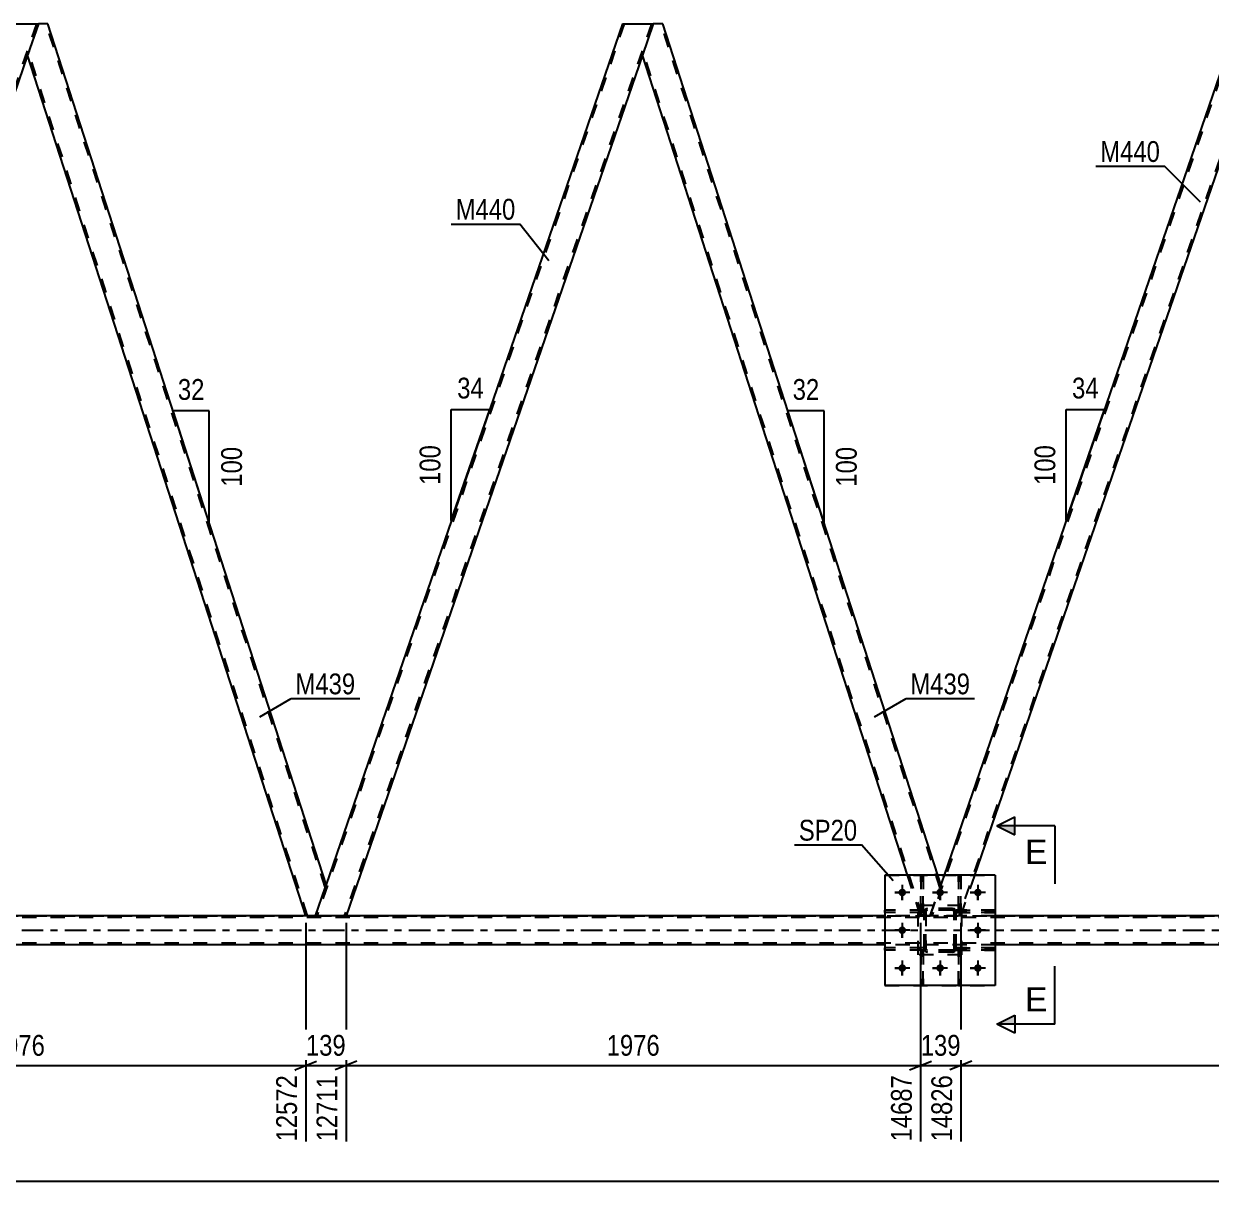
# Model space of a CAD drawing. Header units: millimetres. Extents: x 0 to 841, y 0 to 594.
# Drawn here: x 485 to 648.4, y 281.9 to 441.2 of the extents above; entities that cross this region are included whole.
import ezdxf

# ---------------------------------------------------------------- set-up
doc = ezdxf.new("R2010")
doc.units = ezdxf.units.MM
doc.linetypes.add('DXK_LINE_DOT2', pattern=[3.9198, 1.9599, -1.9599])
doc.linetypes.add('DXK_LINE_DOT3', pattern=[5.9187, 2.979, -0.9799, 0.9799, -0.9799])
doc.styles.add('Arial', font='ARIAL.TTF', dxfattribs={"height": 0.2})
doc.styles.add('Arial Narrow', font='ARIALN.TTF', dxfattribs={"height": 0.2})

# ---------------------------------------------------------------- blocks, each defined once
blk = doc.blocks.new('Part-122573297-3754 - 3751')
at = {"color": 7, "linetype": 'DXK_LINE_DOT2'}
for p, q in [((614.12, 319.82), (608.12, 319.82)), ((608.12, 313.02), (608.12, 319.82)), ((614.12, 313.02), (614.12, 319.82)), ((614.12, 313.02), (608.12, 313.02))]:
    blk.add_line(p, q, dxfattribs=at)
blk = doc.blocks.new('Part-122573297-3836 - 3751')
at = {"color": 7, "linetype": 'DXK_LINE_DOT2'}
for p, q in [((603.52, 324.02), (618.72, 324.02)), ((603.52, 324.02), (603.52, 308.82)), ((618.72, 324.02), (618.72, 308.82)), ((603.52, 308.82), (618.72, 308.82))]:
    blk.add_line(p, q, dxfattribs=at)
blk = doc.blocks.new('Part-122573297-3855 - 3751')
at = {"color": 7, "linetype": 'DXK_LINE_DOT2'}
for p, q in [((613.67, 319.17), (613.67, 324.02)), ((613.67, 324.02), (613.99, 324.02)), ((613.99, 324.02), (613.99, 319.17)), ((613.67, 319.77), (613.99, 319.77)), ((613.99, 319.17), (613.67, 319.17))]:
    blk.add_line(p, q, dxfattribs=at)
blk = doc.blocks.new('Part-122573297-3908 - 3751')
at = {"color": 7, "linetype": 'DXK_LINE_DOT2'}
for p, q in [((757.22, 318.18), (94.1, 318.18)), ((180.48, 318.42), (757.22, 318.42)), ((529.37, 318.42), (523.82, 318.42)), ((618.72, 318.42), (603.52, 318.42)), ((757.22, 314.66), (94.1, 314.66)), ((618.72, 314.42), (603.52, 314.42))]:
    blk.add_line(p, q, dxfattribs=at)
at = {"color": 2, "linetype": 'Continuous'}
for p, q in [((523.82, 318.42), (444.76, 318.42)), ((603.52, 318.42), (529.37, 318.42)), ((693.03, 318.42), (618.72, 318.42)), ((603.52, 314.42), (364.89, 314.42)), ((757.22, 314.42), (618.72, 314.42))]:
    blk.add_line(p, q, dxfattribs=at)
at = {"color": 7, "linetype": 'DXK_LINE_DOT3'}
blk.add_line((94.1, 316.42), (757.22, 316.42), dxfattribs=at)
blk = doc.blocks.new('Part-122573297-3782 - 3751')
at = {"color": 7, "linetype": 'DXK_LINE_DOT2'}
for p, q in [((613.67, 308.82), (613.67, 313.65)), ((613.67, 313.65), (613.99, 313.65)), ((613.67, 313.05), (613.99, 313.05)), ((613.99, 313.65), (613.99, 308.82)), ((613.99, 308.82), (613.67, 308.82))]:
    blk.add_line(p, q, dxfattribs=at)
blk = doc.blocks.new('Part-122573297-3795 - 3751')
at = {"color": 2, "linetype": 'Continuous'}
for p, q in [((571.64, 441.2), (570.15, 436.88)), ((572.96, 441.2), (571.64, 441.2)), ((610.82, 324.02), (572.96, 441.2)), ((606.62, 324.02), (570.15, 436.88))]:
    blk.add_line(p, q, dxfattribs=at)
at = {"color": 7, "linetype": 'DXK_LINE_DOT2'}
for p, q in [((611.1, 322.36), (572.71, 441.2)), ((608.68, 318.42), (570.28, 437.26)), ((608.43, 318.42), (606.62, 324.02)), ((611.23, 322.74), (610.82, 324.02)), ((609.75, 318.42), (611.23, 322.74)), ((608.43, 318.42), (609.75, 318.42))]:
    blk.add_line(p, q, dxfattribs=at)
blk = doc.blocks.new('Part-122573297-3869 - 3751')
at = {"color": 7, "linetype": 'DXK_LINE_DOT2'}
for p, q in [((613.67, 324.02), (613.67, 319.17)), ((613.99, 324.02), (613.67, 324.02)), ((613.99, 319.17), (613.99, 324.02)), ((613.67, 319.77), (613.99, 319.77)), ((613.67, 319.17), (613.99, 319.17))]:
    blk.add_line(p, q, dxfattribs=at)
blk = doc.blocks.new('Part-122573297-3799 - 3751')
at = {"color": 7, "linetype": 'DXK_LINE_DOT2'}
for p, q in [((608.92, 319.18), (603.52, 319.18)), ((603.52, 318.86), (603.52, 319.18)), ((608.92, 318.86), (603.52, 318.86)), ((608.32, 318.86), (608.32, 319.18)), ((608.92, 319.18), (608.92, 318.86))]:
    blk.add_line(p, q, dxfattribs=at)
blk = doc.blocks.new('Part-122573297-3800 - 3751')
at = {"color": 7, "linetype": 'DXK_LINE_DOT2'}
for p, q in [((608.92, 313.98), (603.52, 313.98)), ((603.52, 313.66), (603.52, 313.98)), ((608.32, 313.66), (608.32, 313.98)), ((608.92, 313.98), (608.92, 313.66)), ((608.92, 313.66), (603.52, 313.66))]:
    blk.add_line(p, q, dxfattribs=at)
blk = doc.blocks.new('Part-122573297-3858 - 3751')
at = {"color": 7, "linetype": 'DXK_LINE_DOT2'}
for p, q in [((608.47, 319.17), (608.47, 324.02)), ((608.47, 324.02), (608.79, 324.02)), ((608.79, 324.02), (608.79, 319.17)), ((608.47, 319.77), (608.79, 319.77)), ((608.79, 319.17), (608.47, 319.17))]:
    blk.add_line(p, q, dxfattribs=at)
blk = doc.blocks.new('Part-122573297-3873 - 3751')
at = {"color": 7, "linetype": 'DXK_LINE_DOT2'}
for p, q in [((608.92, 318.94), (608.95, 319.12)), ((608.95, 319.12), (608.92, 318.94)), ((608.92, 313.9), (608.92, 318.94)), ((608.92, 318.94), (608.92, 318.94)), ((608.92, 313.9), (608.92, 318.94)), ((609.16, 318.94), (609.18, 319.03)), ((609.18, 319.03), (609.16, 318.94)), ((609.16, 313.9), (609.16, 318.94)), ((609.16, 318.94), (609.16, 318.94)), ((609.16, 318.94), (609.16, 313.9)), ((609.18, 319.03), (609.23, 319.11)), ((609.23, 319.11), (609.18, 319.03)), ((609.21, 319.38), (609.4, 319.42)), ((609.4, 319.42), (609.21, 319.38)), ((609.23, 319.11), (609.3, 319.16)), ((609.3, 319.16), (609.23, 319.11)), ((609.4, 319.18), (609.3, 319.16)), ((612.84, 319.42), (609.4, 319.42)), ((612.84, 319.18), (609.4, 319.18)), ((612.84, 319.42), (613.02, 319.38)), ((613.02, 319.38), (612.84, 319.42)), ((612.93, 319.16), (612.84, 319.18)), ((612.93, 319.16), (613.01, 319.11)), ((613.01, 319.11), (613.06, 319.03)), ((613.06, 319.03), (613.01, 319.11)), ((613.06, 319.03), (613.08, 318.94)), ((613.08, 318.94), (613.06, 319.03)), ((613.08, 313.9), (613.08, 318.94)), ((613.08, 318.94), (613.08, 318.94)), ((613.08, 313.9), (613.08, 318.94)), ((613.28, 319.12), (613.32, 318.94)), ((613.32, 318.94), (613.28, 319.12)), ((613.32, 313.9), (613.32, 318.94)), ((613.32, 318.94), (613.32, 318.94)), ((613.32, 313.9), (613.32, 318.94)), ((608.92, 313.9), (608.92, 313.9)), ((608.95, 313.71), (608.92, 313.9)), ((608.92, 313.9), (608.95, 313.71)), ((609.16, 313.9), (609.16, 313.9)), ((609.18, 313.81), (609.16, 313.9)), ((609.16, 313.9), (609.18, 313.81)), ((609.23, 313.73), (609.18, 313.81)), ((609.18, 313.81), (609.23, 313.73)), ((613.06, 313.81), (613.01, 313.73)), ((613.01, 313.73), (613.06, 313.81)), ((613.08, 313.9), (613.06, 313.81)), ((613.06, 313.81), (613.08, 313.9)), ((613.08, 313.9), (613.08, 313.9)), ((613.32, 313.9), (613.28, 313.71)), ((613.28, 313.71), (613.32, 313.9)), ((613.32, 313.9), (613.32, 313.9)), ((609.4, 313.42), (609.21, 313.45)), ((609.21, 313.45), (609.4, 313.42)), ((609.31, 313.68), (609.23, 313.73)), ((609.4, 313.66), (609.31, 313.68)), ((612.84, 313.66), (609.4, 313.66)), ((612.84, 313.42), (609.4, 313.42)), ((612.93, 313.68), (612.84, 313.66)), ((613.02, 313.45), (612.84, 313.42)), ((612.84, 313.42), (613.02, 313.45)), ((613.01, 313.73), (612.93, 313.68)), ((612.93, 313.68), (613.01, 313.73))]:
    blk.add_line(p, q, dxfattribs=at)
at = {"color": 7, "linetype": 'DXK_LINE_DOT3'}
blk.add_line((611.12, 316.42), (611.12, 316.42), dxfattribs=at)
at = {"color": 7, "linetype": 'DXK_LINE_DOT2'}
for centre, start, end in [((609.4, 318.94), 112.5057, 157.5057), ((609.4, 318.94), 112.5057, 157.5057), ((612.84, 318.94), 22.5057, 67.5057), ((612.84, 318.94), 22.5057, 67.5057), ((609.4, 313.9), 202.5057, 247.5057), ((609.4, 313.9), 202.5057, 247.5057), ((612.84, 313.9), 292.5057, 337.5057), ((612.84, 313.9), 292.5057, 337.5057)]:
    blk.add_arc(centre, 0.48, start, end, dxfattribs=at)
blk = doc.blocks.new('Part-122573297-3805 - 3751')
at = {"color": 7, "linetype": 'DXK_LINE_DOT2'}
for p, q in [((608.47, 308.82), (608.47, 313.65)), ((608.47, 313.65), (608.79, 313.65)), ((608.47, 313.05), (608.79, 313.05)), ((608.79, 313.65), (608.79, 308.82)), ((608.79, 308.82), (608.47, 308.82))]:
    blk.add_line(p, q, dxfattribs=at)
blk = doc.blocks.new('Part-122573297-3940 - 3751')
at = {"color": 7, "linetype": 'DXK_LINE_DOT2'}
for p, q in [((608.92, 318.94), (608.95, 319.12)), ((608.95, 319.12), (608.92, 318.94)), ((608.92, 313.9), (608.92, 318.94)), ((608.92, 318.94), (608.92, 318.94)), ((608.92, 313.9), (608.92, 318.94)), ((609.16, 318.94), (609.18, 319.03)), ((609.18, 319.03), (609.16, 318.94)), ((609.16, 313.9), (609.16, 318.94)), ((609.16, 318.94), (609.16, 318.94)), ((609.16, 318.94), (609.16, 313.9)), ((609.18, 319.03), (609.23, 319.11)), ((609.23, 319.11), (609.18, 319.03)), ((609.21, 319.38), (609.4, 319.42)), ((609.4, 319.42), (609.21, 319.38)), ((609.3, 319.16), (609.23, 319.11)), ((609.4, 319.18), (609.3, 319.16)), ((612.84, 319.42), (609.4, 319.42)), ((612.84, 319.18), (609.4, 319.18)), ((612.84, 319.42), (613.02, 319.38)), ((613.02, 319.38), (612.84, 319.42)), ((612.93, 319.16), (612.84, 319.18)), ((612.93, 319.16), (613.01, 319.11)), ((613.01, 319.11), (613.06, 319.03)), ((613.06, 319.03), (613.01, 319.11)), ((613.06, 319.03), (613.08, 318.94)), ((613.08, 318.94), (613.06, 319.03)), ((613.08, 313.9), (613.08, 318.94)), ((613.08, 318.94), (613.08, 318.94)), ((613.08, 313.9), (613.08, 318.94)), ((613.28, 319.12), (613.32, 318.94)), ((613.32, 318.94), (613.28, 319.12)), ((613.32, 313.9), (613.32, 318.94)), ((613.32, 318.94), (613.32, 318.94)), ((613.32, 313.9), (613.32, 318.94)), ((608.92, 313.9), (608.92, 313.9)), ((608.95, 313.71), (608.92, 313.9)), ((608.92, 313.9), (608.95, 313.71)), ((609.16, 313.9), (609.16, 313.9)), ((609.18, 313.81), (609.16, 313.9)), ((609.16, 313.9), (609.18, 313.81)), ((609.23, 313.73), (609.18, 313.81)), ((609.18, 313.81), (609.23, 313.73)), ((613.06, 313.81), (613.01, 313.73)), ((613.01, 313.73), (613.06, 313.81)), ((613.08, 313.9), (613.06, 313.81)), ((613.06, 313.81), (613.08, 313.9)), ((613.08, 313.9), (613.08, 313.9)), ((613.32, 313.9), (613.28, 313.71)), ((613.28, 313.71), (613.32, 313.9)), ((613.32, 313.9), (613.32, 313.9)), ((609.4, 313.42), (609.21, 313.45)), ((609.21, 313.45), (609.4, 313.42)), ((609.31, 313.68), (609.23, 313.73)), ((609.4, 313.66), (609.31, 313.68)), ((612.84, 313.66), (609.4, 313.66)), ((612.84, 313.42), (609.4, 313.42)), ((612.93, 313.68), (612.84, 313.66)), ((613.02, 313.45), (612.84, 313.42)), ((612.84, 313.42), (613.02, 313.45)), ((613.01, 313.73), (612.93, 313.68))]:
    blk.add_line(p, q, dxfattribs=at)
at = {"color": 7, "linetype": 'DXK_LINE_DOT3'}
blk.add_line((611.12, 316.42), (611.12, 316.42), dxfattribs=at)
at = {"color": 7, "linetype": 'DXK_LINE_DOT2'}
for centre, start, end in [((609.4, 318.94), 112.5057, 157.5057), ((609.4, 318.94), 112.5057, 157.5057), ((612.84, 318.94), 22.5057, 67.5057), ((612.84, 318.94), 22.5057, 67.5057), ((609.4, 313.9), 202.5057, 247.5057), ((609.4, 313.9), 202.5057, 247.5057), ((612.84, 313.9), 292.5057, 337.5057), ((612.84, 313.9), 292.5057, 337.5057)]:
    blk.add_arc(centre, 0.48, start, end, dxfattribs=at)
blk = doc.blocks.new('Part-122573297-3946 - 3751')
at = {"color": 7, "linetype": 'DXK_LINE_DOT2'}
for p, q in [((613.99, 313.65), (613.67, 313.65)), ((613.67, 313.65), (613.67, 308.82)), ((613.67, 313.05), (613.99, 313.05)), ((613.99, 308.82), (613.99, 313.65)), ((613.67, 308.82), (613.99, 308.82))]:
    blk.add_line(p, q, dxfattribs=at)
blk = doc.blocks.new('Part-122573297-3866 - 3751')
at = {"color": 7, "linetype": 'DXK_LINE_DOT2'}
for p, q in [((608.47, 324.02), (608.47, 319.17)), ((608.79, 324.02), (608.47, 324.02)), ((608.79, 319.17), (608.79, 324.02)), ((608.47, 319.77), (608.79, 319.77)), ((608.47, 319.17), (608.79, 319.17))]:
    blk.add_line(p, q, dxfattribs=at)
blk = doc.blocks.new('Part-122573297-3893 - 3751')
at = {"color": 7, "linetype": 'DXK_LINE_DOT2'}
for p, q in [((608.79, 313.65), (608.47, 313.65)), ((608.47, 313.65), (608.47, 308.82)), ((608.47, 313.05), (608.79, 313.05)), ((608.79, 308.82), (608.79, 313.65)), ((608.47, 308.82), (608.79, 308.82))]:
    blk.add_line(p, q, dxfattribs=at)
blk = doc.blocks.new('Part-122573297-3898 - 3751')
at = {"color": 7, "linetype": 'DXK_LINE_DOT2'}
for p, q in [((652.27, 441.2), (610, 318.42)), ((655.99, 441.2), (613.72, 318.42)), ((656.25, 441.2), (654.76, 436.88)), ((611.68, 324.02), (609.75, 318.42)), ((613.98, 318.42), (615.91, 324.02)), ((613.98, 318.42), (609.75, 318.42))]:
    blk.add_line(p, q, dxfattribs=at)
at = {"color": 2, "linetype": 'Continuous'}
for p, q in [((652.02, 441.2), (611.68, 324.02)), ((652.02, 441.2), (655.74, 441.2)), ((655.74, 441.2), (656.25, 441.2)), ((615.91, 324.02), (654.76, 436.88))]:
    blk.add_line(p, q, dxfattribs=at)
blk = doc.blocks.new('Bolt-122573297-3914 - 3751')
at = {"color": 1, "linetype": 'Continuous'}
for p, q in [((605.92, 322.66), (605.92, 321.96)), ((611.12, 322.66), (611.12, 321.96)), ((616.32, 322.66), (616.32, 321.97)), ((604.88, 321.62), (605.57, 321.62)), ((605.92, 320.58), (605.92, 321.27)), ((606.96, 321.62), (606.26, 321.62)), ((610.08, 321.62), (610.77, 321.62)), ((611.12, 320.58), (611.12, 321.27)), ((612.16, 321.62), (611.46, 321.62)), ((615.28, 321.62), (615.97, 321.62)), ((616.32, 320.58), (616.32, 321.27)), ((617.36, 321.62), (616.66, 321.62)), ((605.92, 317.46), (605.92, 316.76)), ((616.32, 317.46), (616.32, 316.77)), ((604.88, 316.42), (605.57, 316.42)), ((605.92, 315.38), (605.92, 316.07)), ((606.96, 316.42), (606.26, 316.42)), ((615.28, 316.42), (615.97, 316.42)), ((616.32, 315.38), (616.32, 316.07)), ((617.36, 316.42), (616.66, 316.42)), ((605.92, 312.26), (605.92, 311.56)), ((611.12, 312.26), (611.12, 311.56)), ((616.32, 312.26), (616.32, 311.57)), ((604.88, 311.22), (605.57, 311.22)), ((605.92, 310.18), (605.92, 310.87)), ((606.96, 311.22), (606.26, 311.22)), ((610.08, 311.22), (610.77, 311.22)), ((611.12, 310.18), (611.12, 310.87)), ((612.16, 311.22), (611.46, 311.22)), ((615.28, 311.22), (615.97, 311.22)), ((616.32, 310.18), (616.32, 310.87)), ((617.36, 311.22), (616.66, 311.22))]:
    blk.add_line(p, q, dxfattribs=at)
blk = doc.blocks.new('Bolt-122573297-3915 - 3751')
at = {"linetype": 'Continuous'}
for points in [[(606.44, 321.62, -1), (605.4, 321.62, -1)], [(611.64, 321.62, -1), (610.6, 321.62, -1)], [(616.84, 321.62, -1), (615.8, 321.62, -1)], [(606.44, 316.42, -1), (605.4, 316.42, -1)], [(616.84, 316.42, -1), (615.8, 316.42, -1)], [(606.44, 311.22, -1), (605.4, 311.22, -1)], [(611.64, 311.22, -1), (610.6, 311.22, -1)], [(616.84, 311.22, -1), (615.8, 311.22, -1)]]:
    blk.add_hatch(color=1, dxfattribs=at).paths.add_polyline_path(points)
at = {"color": 1, "linetype": 'Continuous'}
for p, q in [((605.92, 322.66), (605.92, 320.58)), ((611.12, 322.66), (611.12, 320.58)), ((616.32, 322.66), (616.32, 320.58)), ((606.96, 321.62), (604.88, 321.62)), ((612.16, 321.62), (610.08, 321.62)), ((617.36, 321.62), (615.28, 321.62)), ((605.92, 317.46), (605.92, 315.38)), ((616.32, 317.46), (616.32, 315.38)), ((606.96, 316.42), (604.88, 316.42)), ((617.36, 316.42), (615.28, 316.42)), ((605.92, 312.26), (605.92, 310.18)), ((611.12, 312.26), (611.12, 310.18)), ((616.32, 312.26), (616.32, 310.18)), ((606.96, 311.22), (604.88, 311.22)), ((612.16, 311.22), (610.08, 311.22)), ((617.36, 311.22), (615.28, 311.22))]:
    blk.add_line(p, q, dxfattribs=at)
blk = doc.blocks.new('Part-122573297-3919 - 3751')
at = {"color": 7, "linetype": 'DXK_LINE_DOT2'}
for p, q in [((608.92, 319.18), (603.52, 319.18)), ((603.52, 319.18), (603.52, 318.86)), ((608.92, 318.86), (603.52, 318.86)), ((608.32, 318.86), (608.32, 319.18)), ((608.92, 318.86), (608.92, 319.18))]:
    blk.add_line(p, q, dxfattribs=at)
blk = doc.blocks.new('Part-122573297-3933 - 3751')
at = {"color": 7, "linetype": 'DXK_LINE_DOT2'}
for p, q in [((614.12, 319.82), (608.12, 319.82)), ((608.12, 313.02), (608.12, 319.82)), ((614.12, 313.02), (614.12, 319.82)), ((614.12, 313.02), (608.12, 313.02))]:
    blk.add_line(p, q, dxfattribs=at)
blk = doc.blocks.new('Part-122573297-3938 - 3751')
at = {"color": 7, "linetype": 'DXK_LINE_DOT2'}
for p, q in [((613.32, 313.66), (613.32, 313.98)), ((613.32, 313.98), (618.72, 313.98)), ((613.92, 313.66), (613.92, 313.98)), ((618.72, 313.98), (618.72, 313.66)), ((618.72, 313.66), (613.32, 313.66))]:
    blk.add_line(p, q, dxfattribs=at)
blk = doc.blocks.new('Part-122573297-4166 - 3751')
at = {"color": 2, "linetype": 'Continuous'}
for p, q in [((487.03, 441.2), (485.55, 436.88)), ((488.35, 441.2), (487.03, 441.2)), ((526.63, 322.74), (488.35, 441.2)), ((523.82, 318.42), (485.55, 436.88)), ((526.47, 322.27), (525.14, 318.42)), ((526.63, 322.74), (526.47, 322.27)), ((525.14, 318.42), (523.82, 318.42))]:
    blk.add_line(p, q, dxfattribs=at)
at = {"color": 7, "linetype": 'DXK_LINE_DOT2'}
for p, q in [((526.5, 322.36), (488.1, 441.2)), ((524.07, 318.42), (485.68, 437.26)), ((526.61, 322.68), (526.47, 322.27))]:
    blk.add_line(p, q, dxfattribs=at)
blk = doc.blocks.new('Part-122573297-3943 - 3751')
at = {"color": 7, "linetype": 'DXK_LINE_DOT2'}
for p, q in [((613.32, 318.86), (613.32, 319.18)), ((613.32, 319.18), (618.72, 319.18)), ((618.72, 318.86), (613.32, 318.86)), ((613.92, 318.86), (613.92, 319.18)), ((618.72, 319.18), (618.72, 318.86))]:
    blk.add_line(p, q, dxfattribs=at)
blk = doc.blocks.new('Part-122573297-3976 - 3751')
at = {"color": 7, "linetype": 'DXK_LINE_DOT2'}
for p, q in [((618.72, 319.18), (613.32, 319.18)), ((613.32, 319.18), (613.32, 318.86)), ((613.32, 318.86), (618.72, 318.86)), ((613.92, 318.86), (613.92, 319.18)), ((618.72, 318.86), (618.72, 319.18))]:
    blk.add_line(p, q, dxfattribs=at)
blk = doc.blocks.new('Part-122573297-3977 - 3751')
at = {"color": 7, "linetype": 'DXK_LINE_DOT2'}
for p, q in [((618.72, 313.98), (613.32, 313.98)), ((613.32, 313.98), (613.32, 313.66)), ((613.92, 313.66), (613.92, 313.98)), ((618.72, 313.66), (618.72, 313.98)), ((613.32, 313.66), (618.72, 313.66))]:
    blk.add_line(p, q, dxfattribs=at)
blk = doc.blocks.new('Part-122573297-3983 - 3751')
at = {"color": 2, "linetype": 'Continuous'}
for p, q in [((618.72, 324.02), (603.52, 324.02)), ((603.52, 324.02), (603.52, 308.82)), ((618.72, 324.02), (618.72, 308.82)), ((618.72, 308.82), (603.52, 308.82))]:
    blk.add_line(p, q, dxfattribs=at)
blk = doc.blocks.new('Part-122573297-3988 - 3751')
at = {"color": 7, "linetype": 'DXK_LINE_DOT2'}
for p, q in [((567.66, 441.2), (525.39, 318.42)), ((571.39, 441.2), (529.12, 318.42)), ((571.64, 441.2), (570.15, 436.88)), ((526.63, 322.74), (525.14, 318.42)), ((528.86, 318.42), (529.22, 318.42))]:
    blk.add_line(p, q, dxfattribs=at)
at = {"color": 2, "linetype": 'Continuous'}
for p, q in [((567.41, 441.2), (526.63, 322.74)), ((567.41, 441.2), (571.13, 441.2)), ((571.13, 441.2), (571.64, 441.2)), ((570.15, 436.88), (529.37, 318.42)), ((528.86, 318.42), (525.14, 318.42)), ((529.33, 318.42), (528.86, 318.42)), ((529.37, 318.42), (529.33, 318.42))]:
    blk.add_line(p, q, dxfattribs=at)
blk = doc.blocks.new('Part-122573297-3989 - 3751')
at = {"color": 7, "linetype": 'DXK_LINE_DOT2'}
for p, q in [((608.92, 313.98), (603.52, 313.98)), ((603.52, 313.98), (603.52, 313.66)), ((608.32, 313.66), (608.32, 313.98)), ((608.92, 313.66), (608.92, 313.98)), ((608.92, 313.66), (603.52, 313.66))]:
    blk.add_line(p, q, dxfattribs=at)
blk = doc.blocks.new('Part-122573297-4171 - 3751')
at = {"color": 7, "linetype": 'DXK_LINE_DOT2'}
for p, q in [((483.06, 441.2), (440.79, 318.42)), ((486.78, 441.2), (444.51, 318.42)), ((487.03, 441.2), (485.55, 436.88)), ((442.02, 322.74), (440.53, 318.42)), ((444.25, 318.42), (444.61, 318.42))]:
    blk.add_line(p, q, dxfattribs=at)
at = {"color": 2, "linetype": 'Continuous'}
for p, q in [((482.8, 441.2), (442.02, 322.74)), ((482.8, 441.2), (486.52, 441.2)), ((486.52, 441.2), (487.03, 441.2)), ((485.55, 436.88), (444.76, 318.42)), ((444.25, 318.42), (440.53, 318.42)), ((444.72, 318.42), (444.25, 318.42)), ((444.76, 318.42), (444.72, 318.42))]:
    blk.add_line(p, q, dxfattribs=at)
blk = doc.blocks.new('StraightDimension-122573297-4889 - 3751')
at = {"color": 7, "linetype": 'Continuous'}
blk.add_line((60.12, 281.87), (795.14, 281.87), dxfattribs=at)
blk = doc.blocks.new('AngleDimension-122573297-10881 - 3751')
at = {"color": 7, "linetype": 'Continuous'}
for p, q in [((594.42, 374.77), (590.17, 387.93)), ((595.15, 387.93), (590.17, 387.93)), ((595.15, 372.51), (590.17, 387.93)), ((595.15, 372.51), (595.15, 387.93))]:
    blk.add_line(p, q, dxfattribs=at)
at = {"color": 0}
for points in [[(595.09, 388.83), (595.09, 393.03), (590.24, 393.03), (590.24, 388.83)], [(600.25, 383.56), (596.05, 383.56), (596.05, 376.88), (600.25, 376.88)]]:
    blk.add_wipeout(points, dxfattribs=at)
at = {"color": 3, "style": 'Arial Narrow'}
blk.add_text('32', height=2.863, dxfattribs=at).set_placement((590.84, 389.43))
blk.add_text('100', height=2.863, rotation=90.0002, dxfattribs=at).set_placement((599.65, 377.48))
blk = doc.blocks.new('AngleDimension-122573297-10853 - 3751')
at = {"color": 7, "linetype": 'Continuous'}
for p, q in [((509.82, 374.77), (505.57, 387.93)), ((510.55, 387.93), (505.57, 387.93)), ((510.55, 372.51), (505.57, 387.93)), ((510.55, 372.51), (510.55, 387.93))]:
    blk.add_line(p, q, dxfattribs=at)
at = {"color": 0}
for points in [[(510.48, 388.83), (510.48, 393.03), (505.63, 393.03), (505.63, 388.83)], [(515.65, 383.56), (511.45, 383.56), (511.45, 376.88), (515.65, 376.88)]]:
    blk.add_wipeout(points, dxfattribs=at)
at = {"color": 3, "style": 'Arial Narrow'}
blk.add_text('32', height=2.863, dxfattribs=at).set_placement((506.23, 389.43))
blk.add_text('100', height=2.863, rotation=90.0002, dxfattribs=at).set_placement((515.05, 377.48))
blk = doc.blocks.new('StraightDimension-122573297-13015 - 3751')
at = {"color": 7, "linetype": 'Continuous'}
for p, q in [((444.76, 317.42), (444.76, 287.35)), ((523.82, 317.42), (523.82, 287.35)), ((446.26, 298.4), (443.26, 297.2)), ((444.76, 297.8), (523.82, 297.8)), ((522.32, 297.2), (525.32, 298.4))]:
    blk.add_line(p, q, dxfattribs=at)
at = {"color": 0}
blk.add_wipeout([(488.55, 298.55), (488.55, 302.75), (480.03, 302.75), (480.03, 298.55)], dxfattribs=at)
at = {"color": 0, "linetype": 'Continuous'}
blk.add_wipeout([(523.22, 297.1), (519.02, 297.1), (519.02, 286.75), (523.22, 286.75)], dxfattribs=at)
at = {"color": 3, "style": 'Arial Narrow'}
blk.add_text('1976', height=2.863, dxfattribs=at).set_placement((480.63, 299.15))
at = {"color": 3, "linetype": 'Continuous', "style": 'Arial Narrow'}
blk.add_text('12572', height=2.863, rotation=90.0002, dxfattribs=at).set_placement((522.62, 287.35))
blk = doc.blocks.new('AngleDimension-122573297-10883 - 3751')
at = {"color": 7, "linetype": 'Continuous'}
for p, q in [((543.86, 388.12), (549.14, 388.12)), ((543.86, 372.81), (549.14, 388.12)), ((543.86, 372.81), (543.86, 388.12)), ((544.82, 375.58), (549.14, 388.12))]:
    blk.add_line(p, q, dxfattribs=at)
at = {"color": 0}
for points in [[(548.93, 389.02), (548.93, 393.22), (544.07, 393.22), (544.07, 389.02)], [(542.96, 383.81), (538.76, 383.81), (538.76, 377.12), (542.96, 377.12)]]:
    blk.add_wipeout(points, dxfattribs=at)
at = {"color": 3, "style": 'Arial Narrow'}
blk.add_text('34', height=2.863, dxfattribs=at).set_placement((544.67, 389.62))
blk.add_text('100', height=2.863, rotation=90.0002, dxfattribs=at).set_placement((542.36, 377.72))
blk = doc.blocks.new('AngleDimension-122573297-10911 - 3751')
at = {"color": 7, "linetype": 'Continuous'}
for p, q in [((628.47, 388.12), (633.75, 388.12)), ((628.47, 372.81), (633.75, 388.12)), ((628.47, 372.81), (628.47, 388.12)), ((629.43, 375.58), (633.75, 388.12))]:
    blk.add_line(p, q, dxfattribs=at)
at = {"color": 0}
for points in [[(633.54, 389.02), (633.54, 393.22), (628.68, 393.22), (628.68, 389.02)], [(627.57, 383.81), (623.37, 383.81), (623.37, 377.12), (627.57, 377.12)]]:
    blk.add_wipeout(points, dxfattribs=at)
at = {"color": 3, "style": 'Arial Narrow'}
blk.add_text('34', height=2.863, dxfattribs=at).set_placement((629.28, 389.62))
blk.add_text('100', height=2.863, rotation=90.0002, dxfattribs=at).set_placement((626.97, 377.72))
blk = doc.blocks.new('StraightDimension-122573297-13011 - 3751')
at = {"color": 7, "linetype": 'Continuous'}
for p, q in [((613.98, 317.42), (613.98, 287.35)), ((693.03, 317.42), (693.03, 287.35)), ((615.48, 298.4), (612.48, 297.2)), ((613.98, 297.8), (693.03, 297.8)), ((691.53, 297.2), (694.53, 298.4))]:
    blk.add_line(p, q, dxfattribs=at)
at = {"color": 0}
blk.add_wipeout([(657.76, 298.55), (657.76, 302.75), (649.25, 302.75), (649.25, 298.55)], dxfattribs=at)
at = {"color": 0, "linetype": 'Continuous'}
blk.add_wipeout([(692.43, 297.1), (688.23, 297.1), (688.23, 286.75), (692.43, 286.75)], dxfattribs=at)
at = {"color": 3, "style": 'Arial Narrow'}
blk.add_text('1976', height=2.863, dxfattribs=at).set_placement((649.85, 299.15))
at = {"color": 3, "linetype": 'Continuous', "style": 'Arial Narrow'}
blk.add_text('16803', height=2.863, rotation=90.0002, dxfattribs=at).set_placement((691.83, 287.35))
blk = doc.blocks.new('StraightDimension-122573297-13012 - 3751')
at = {"color": 7, "linetype": 'Continuous'}
for p, q in [((608.43, 317.42), (608.43, 287.35)), ((613.98, 317.42), (613.98, 287.35)), ((606.93, 297.2), (609.93, 298.4)), ((608.43, 297.8), (613.98, 297.8)), ((615.48, 298.4), (612.48, 297.2))]:
    blk.add_line(p, q, dxfattribs=at)
at = {"color": 0}
blk.add_wipeout([(614.54, 298.55), (614.54, 302.75), (607.86, 302.75), (607.86, 298.55)], dxfattribs=at)
at = {"color": 0, "linetype": 'Continuous'}
blk.add_wipeout([(613.38, 297.1), (609.18, 297.1), (609.18, 286.75), (613.38, 286.75)], dxfattribs=at)
at = {"color": 3, "style": 'Arial Narrow'}
blk.add_text('139', height=2.863, dxfattribs=at).set_placement((608.46, 299.15))
at = {"color": 3, "linetype": 'Continuous', "style": 'Arial Narrow'}
blk.add_text('14826', height=2.863, rotation=90.0002, dxfattribs=at).set_placement((612.78, 287.35))
blk = doc.blocks.new('StraightDimension-122573297-13013 - 3751')
at = {"color": 7, "linetype": 'Continuous'}
for p, q in [((529.37, 317.42), (529.37, 287.35)), ((608.43, 317.42), (608.43, 287.35)), ((530.87, 298.4), (527.87, 297.2)), ((529.37, 297.8), (608.43, 297.8)), ((606.93, 297.2), (609.93, 298.4))]:
    blk.add_line(p, q, dxfattribs=at)
at = {"color": 0}
blk.add_wipeout([(573.15, 298.55), (573.15, 302.75), (564.64, 302.75), (564.64, 298.55)], dxfattribs=at)
at = {"color": 0, "linetype": 'Continuous'}
blk.add_wipeout([(607.83, 297.1), (603.63, 297.1), (603.63, 286.75), (607.83, 286.75)], dxfattribs=at)
at = {"color": 3, "style": 'Arial Narrow'}
blk.add_text('1976', height=2.863, dxfattribs=at).set_placement((565.24, 299.15))
at = {"color": 3, "linetype": 'Continuous', "style": 'Arial Narrow'}
blk.add_text('14687', height=2.863, rotation=90.0002, dxfattribs=at).set_placement((607.23, 287.35))
blk = doc.blocks.new('StraightDimension-122573297-13014 - 3751')
at = {"color": 7, "linetype": 'Continuous'}
for p, q in [((523.82, 317.42), (523.82, 287.35)), ((529.37, 317.42), (529.37, 287.35)), ((522.32, 297.2), (525.32, 298.4)), ((523.82, 297.8), (529.37, 297.8)), ((530.87, 298.4), (527.87, 297.2))]:
    blk.add_line(p, q, dxfattribs=at)
at = {"color": 0}
blk.add_wipeout([(529.94, 298.55), (529.94, 302.75), (523.25, 302.75), (523.25, 298.55)], dxfattribs=at)
at = {"color": 0, "linetype": 'Continuous'}
blk.add_wipeout([(528.77, 297.1), (524.57, 297.1), (524.57, 286.75), (528.77, 286.75)], dxfattribs=at)
at = {"color": 3, "style": 'Arial Narrow'}
blk.add_text('139', height=2.863, dxfattribs=at).set_placement((523.85, 299.15))
at = {"color": 3, "linetype": 'Continuous', "style": 'Arial Narrow'}
blk.add_text('12711', height=2.863, rotation=90.0002, dxfattribs=at).set_placement((528.17, 287.35))
blk = doc.blocks.new('Mark-122573297-3894 - 3751')
at = {"color": 0}
blk.add_wipeout([(641.39, 422.18), (641.39, 425.18), (633.16, 425.18), (633.16, 422.18)], dxfattribs=at)
blk.add_wipeout([(641.39, 422.18), (641.39, 425.18), (633.16, 425.18), (633.16, 422.18)], dxfattribs=at)
at = {"color": 30, "linetype": 'Continuous'}
for p in [(632.56, 421.58), (646.94, 416.63)]:
    blk.add_line(p, (641.99, 421.58), dxfattribs=at)
at = {"color": 3, "style": 'Arial Narrow'}
blk.add_text('M440', height=2.863, dxfattribs=at).set_placement((633.16, 422.18))
blk = doc.blocks.new('Mark-122573297-3791 - 3751')
at = {"color": 0}
blk.add_wipeout([(615.26, 348.9), (615.26, 351.9), (607.03, 351.9), (607.03, 348.9)], dxfattribs=at)
blk.add_wipeout([(615.26, 348.9), (615.26, 351.9), (607.03, 351.9), (607.03, 348.9)], dxfattribs=at)
at = {"color": 30, "linetype": 'Continuous'}
for p, q in [((602.1, 345.8), (606.43, 348.3)), ((606.43, 348.3), (615.86, 348.3))]:
    blk.add_line(p, q, dxfattribs=at)
at = {"color": 3, "style": 'Arial Narrow'}
blk.add_text('M439', height=2.863, dxfattribs=at).set_placement((607.03, 348.9))
blk = doc.blocks.new('Mark-122573297-3979 - 3751')
at = {"color": 0}
blk.add_wipeout([(599.72, 328.76), (599.72, 331.76), (591.68, 331.76), (591.68, 328.76)], dxfattribs=at)
blk.add_wipeout([(599.72, 328.76), (599.72, 331.76), (591.68, 331.76), (591.68, 328.76)], dxfattribs=at)
at = {"color": 30, "linetype": 'Continuous'}
for p in [(591.08, 328.16), (604.67, 323.22)]:
    blk.add_line(p, (600.32, 328.16), dxfattribs=at)
at = {"color": 3, "style": 'Arial Narrow'}
blk.add_text('SP20', height=2.863, dxfattribs=at).set_placement((591.68, 328.76))
blk = doc.blocks.new('Mark-122573297-3984 - 3751')
at = {"color": 0}
blk.add_wipeout([(552.68, 414.23), (552.68, 417.23), (544.46, 417.23), (544.46, 414.23)], dxfattribs=at)
blk.add_wipeout([(552.68, 414.23), (552.68, 417.23), (544.46, 417.23), (544.46, 414.23)], dxfattribs=at)
at = {"color": 30, "linetype": 'Continuous'}
for p in [(543.86, 413.63), (557.27, 408.57)]:
    blk.add_line(p, (553.28, 413.63), dxfattribs=at)
at = {"color": 3, "style": 'Arial Narrow'}
blk.add_text('M440', height=2.863, dxfattribs=at).set_placement((544.46, 414.23))
blk = doc.blocks.new('Mark-122573297-4162 - 3751')
at = {"color": 0}
blk.add_wipeout([(530.65, 348.9), (530.65, 351.9), (522.42, 351.9), (522.42, 348.9)], dxfattribs=at)
blk.add_wipeout([(530.65, 348.9), (530.65, 351.9), (522.42, 351.9), (522.42, 348.9)], dxfattribs=at)
at = {"color": 30, "linetype": 'Continuous'}
for p, q in [((517.49, 345.8), (521.82, 348.3)), ((521.82, 348.3), (531.25, 348.3))]:
    blk.add_line(p, q, dxfattribs=at)
at = {"color": 3, "style": 'Arial Narrow'}
blk.add_text('M439', height=2.863, dxfattribs=at).set_placement((522.42, 348.9))
blk = doc.blocks.new('SectionMark-122573297-5195 - 3751')
at = {"linetype": 'Continuous'}
for points in [[(621.41, 330.8), (621.41, 329.55), (618.91, 330.8)], [(621.41, 304.74), (621.41, 303.49), (618.91, 303.49)]]:
    blk.add_hatch(color=6, dxfattribs=at).paths.add_polyline_path(points)
at = {"color": 6, "linetype": 'Continuous'}
for p, q in [((618.91, 330.8), (621.41, 332.05)), ((621.41, 329.55), (621.41, 332.05)), ((626.91, 330.8), (618.91, 330.8)), ((618.91, 330.8), (621.41, 329.55)), ((626.91, 330.8), (626.91, 322.8)), ((626.91, 303.49), (626.91, 311.49)), ((618.91, 303.49), (621.41, 304.74)), ((621.41, 304.74), (621.41, 302.24)), ((626.91, 303.49), (618.91, 303.49)), ((621.41, 302.24), (618.91, 303.49))]:
    blk.add_line(p, q, dxfattribs=at)
at = {"color": 0, "linetype": 'Continuous'}
for points in [[(625.91, 325.55), (625.91, 329.05), (622.8, 329.05), (622.8, 325.55)], [(625.91, 305.24), (625.91, 308.74), (622.8, 308.74), (622.8, 305.24)]]:
    blk.add_wipeout(points, dxfattribs=at)
at = {"color": 3, "linetype": 'Continuous', "style": 'Arial'}
for p in [(622.8, 325.55), (622.8, 305.24)]:
    blk.add_text('E', height=3.34, dxfattribs=at).set_placement(p)

msp = doc.modelspace()

# ---------------------------------------------------------------- block references
for name in ['Part-122573297-4171 - 3751', 'Part-122573297-4166 - 3751', 'Part-122573297-3988 - 3751', 'Part-122573297-3795 - 3751', 'Part-122573297-3898 - 3751', 'Part-122573297-3836 - 3751', 'Part-122573297-3983 - 3751', 'Part-122573297-3858 - 3751', 'Part-122573297-3866 - 3751', 'Part-122573297-3855 - 3751', 'Part-122573297-3869 - 3751', 'Bolt-122573297-3914 - 3751', 'Bolt-122573297-3915 - 3751', 'Part-122573297-3799 - 3751', 'Part-122573297-3919 - 3751', 'Part-122573297-3754 - 3751', 'Part-122573297-3933 - 3751', 'Part-122573297-3873 - 3751', 'Part-122573297-3940 - 3751', 'Part-122573297-3943 - 3751', 'Part-122573297-3976 - 3751', 'Part-122573297-3908 - 3751', 'Part-122573297-3800 - 3751', 'Part-122573297-3989 - 3751', 'Part-122573297-3938 - 3751', 'Part-122573297-3977 - 3751', 'Part-122573297-3805 - 3751', 'Part-122573297-3893 - 3751', 'Part-122573297-3782 - 3751', 'Part-122573297-3946 - 3751']:
    msp.add_blockref(name, (0, 0))

# ---------------------------------------------------------------- next in the draw order: block references
msp.add_blockref('StraightDimension-122573297-4889 - 3751', (0, 0))

# ---------------------------------------------------------------- next in the draw order: block references
for name in ['Mark-122573297-3894 - 3751', 'Mark-122573297-3984 - 3751', 'AngleDimension-122573297-10853 - 3751', 'AngleDimension-122573297-10883 - 3751', 'AngleDimension-122573297-10881 - 3751', 'AngleDimension-122573297-10911 - 3751', 'Mark-122573297-4162 - 3751', 'Mark-122573297-3791 - 3751', 'Mark-122573297-3979 - 3751', 'StraightDimension-122573297-13015 - 3751', 'StraightDimension-122573297-13011 - 3751']:
    msp.add_blockref(name, (0, 0))

# ---------------------------------------------------------------- next in the draw order: block references
for name in ['SectionMark-122573297-5195 - 3751', 'StraightDimension-122573297-13012 - 3751']:
    msp.add_blockref(name, (0, 0))

# ---------------------------------------------------------------- next in the draw order: block references
msp.add_blockref('StraightDimension-122573297-13013 - 3751', (0, 0))

# ---------------------------------------------------------------- next in the draw order: block references
msp.add_blockref('StraightDimension-122573297-13014 - 3751', (0, 0))

doc.saveas('drawing.dxf')
